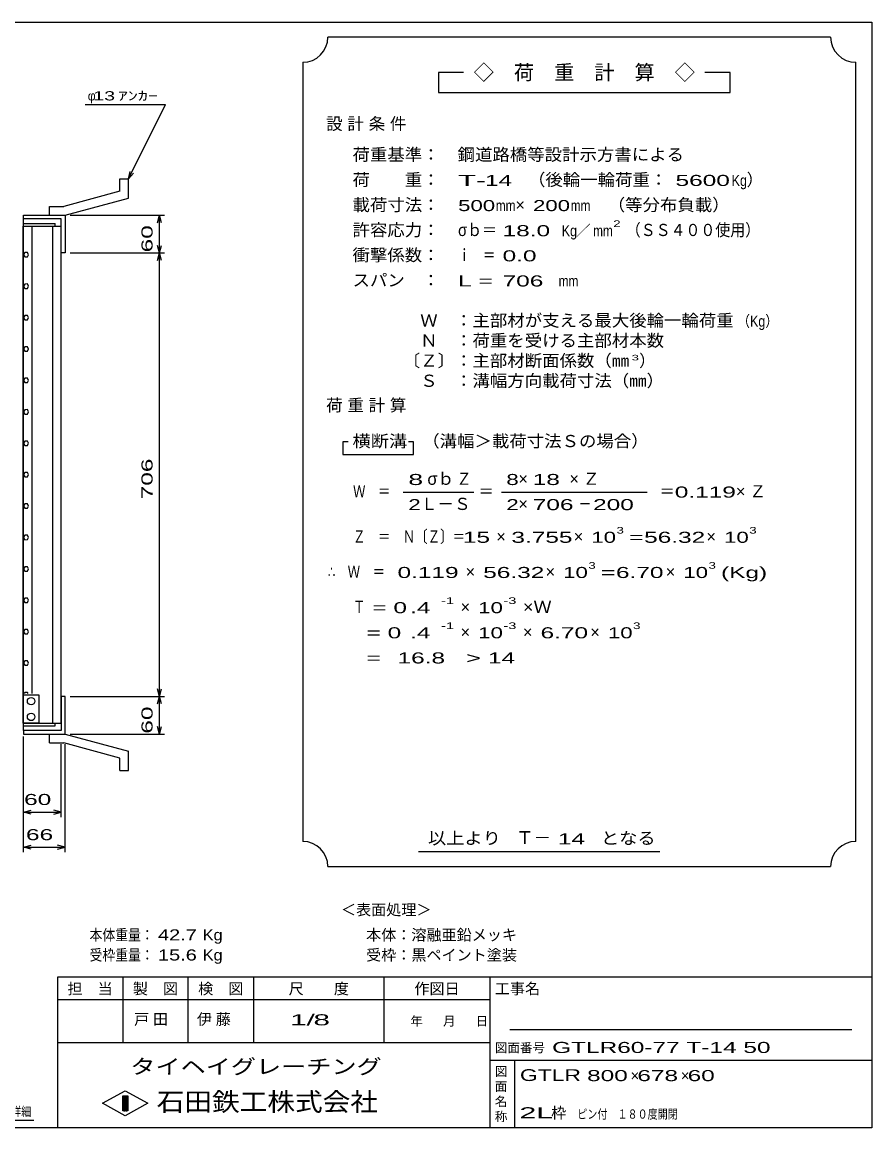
# Model space of a CAD drawing. Units: millimetres, scale not verified. Extents: x -1456 to 1389, y -1026 to 839.
# Drawn here: x 37 to 1389, y -921 to 839 of the extents above; entities that cross this region are included whole.
import ezdxf
from ezdxf.enums import TextEntityAlignment as Align

# ---------------------------------------------------------------- set-up
doc = ezdxf.new("R2010")
doc.units = ezdxf.units.MM
doc.header["$LTSCALE"] = 8
for name, color, linetype, lineweight in [('0_2', 150, 'Continuous', 25), ('16', 3, 'Continuous', 25), ('19', 6, 'Continuous', 25), ('22', 4, 'Continuous', 25), ('24', 2, 'Continuous', 25), ('32', 4, 'Continuous', 25)]:
    doc.layers.add(name, color=color, linetype=linetype, lineweight=lineweight)
doc.styles.add('ベクトル', font='')
doc.styles.get('ベクトル').set_extended_font_data('ベクトル')

msp = doc.modelspace()

# ---------------------------------------------------------------- linework, layer by layer
at = {"layer": '0_2'}
for p, q in [((-1379.2, 838.8), (1388.8, 838.8)), ((1388.8, 838.8), (1388.8, -921.2)), ((1388.8, -681.2), (92.8, -681.2)), ((92.8, -681.2), (92.8, -921.2)), ((196.8, -681.2), (196.8, -785.2)), ((300.8, -785.2), (300.8, -681.2)), ((404.8, -681.2), (404.8, -785.2)), ((612.8, -785.2), (612.8, -681.2)), ((780.8, -681.2), (780.8, -921.2)), ((780.8, -717.2), (92.8, -717.2)), ((1356.8, -765.2), (812.8, -765.2)), ((92.8, -785.2), (780.8, -785.2)), ((780.8, -813.2), (1388.8, -813.2)), ((820.8, -921.2), (820.8, -813.2)), ((164.8, -882), (200.8, -862)), ((200.8, -862), (236.8, -882)), ((196.8, -870), (204.8, -870)), ((196.8, -894), (196.8, -870)), ((196.8, -870), (198.4, -870)), ((198.4, -870), (198.4, -894)), ((200, -894), (200, -870)), ((200, -870), (201.6, -870)), ((201.6, -870), (201.6, -894)), ((203.2, -894), (203.2, -870)), ((203.2, -870), (204.8, -870)), ((204.8, -870), (204.8, -894)), ((204.8, -870), (204.8, -894)), ((200.8, -902), (164.8, -882)), ((204.8, -894), (196.8, -894)), ((198.4, -894), (200, -894)), ((236.8, -882), (200.8, -902)), ((201.6, -894), (203.2, -894)), ((1388.8, -921.2), (-1379.2, -921.2))]:
    msp.add_line(p, q, dxfattribs=at)
at = {"layer": '16'}
for p, q in [((38.3, -277), (38.3, 514)), ((38.3, 514), (39, 514)), ((39, 518.5), (89, 518.5)), ((39, 514), (39, 518.5)), ((39, 514), (89, 514)), ((39, -277), (39, 514)), ((39, 514), (99, 514)), ((52.5, -230), (52.5, 514)), ((85.5, -277), (85.5, 514)), ((89, 514), (89, 518.5)), ((99, -277), (99, 514)), ((40.976, 471.95), (39, 468.472)), ((39, 468.472), (41.024, 465.022)), ((44.976, 471.978), (40.976, 471.95)), ((41.024, 465.022), (45.024, 465.05)), ((47, 468.5), (44.976, 471.978)), ((45.024, 465.05), (47, 468.528)), ((40.976, 421.95), (39, 418.472)), ((39, 418.472), (41.024, 415.022)), ((44.976, 421.978), (40.976, 421.95)), ((41.024, 415.022), (45.024, 415.05)), ((47, 418.5), (44.976, 421.978)), ((45.024, 415.05), (47, 418.528)), ((40.976, 371.95), (39, 368.472)), ((44.976, 371.978), (40.976, 371.95)), ((47, 368.5), (44.976, 371.978)), ((39, 368.472), (41.024, 365.022)), ((41.024, 365.022), (45.024, 365.05)), ((45.024, 365.05), (47, 368.528)), ((40.976, 321.95), (39, 318.472)), ((39, 318.472), (41.024, 315.022)), ((44.976, 321.978), (40.976, 321.95)), ((47, 318.5), (44.976, 321.978)), ((45.024, 315.05), (47, 318.528)), ((41.024, 315.022), (45.024, 315.05)), ((40.976, 271.95), (39, 268.472)), ((39, 268.472), (41.024, 265.022)), ((44.976, 271.978), (40.976, 271.95)), ((41.024, 265.022), (45.024, 265.05)), ((47, 268.5), (44.976, 271.978)), ((45.024, 265.05), (47, 268.528)), ((40.976, 221.95), (39, 218.472)), ((39, 218.472), (41.024, 215.022)), ((44.976, 221.978), (40.976, 221.95)), ((41.024, 215.022), (45.024, 215.05)), ((47, 218.5), (44.976, 221.978)), ((45.024, 215.05), (47, 218.528)), ((40.976, 171.95), (39, 168.472)), ((39, 168.472), (41.024, 165.022)), ((44.976, 171.978), (40.976, 171.95)), ((41.024, 165.022), (45.024, 165.05)), ((47, 168.5), (44.976, 171.978)), ((45.024, 165.05), (47, 168.528)), ((40.976, 121.95), (39, 118.472)), ((39, 118.472), (41.024, 115.022)), ((44.976, 121.978), (40.976, 121.95)), ((41.024, 115.022), (45.024, 115.05)), ((47, 118.5), (44.976, 121.978)), ((45.024, 115.05), (47, 118.528)), ((40.976, 71.95), (39, 68.472)), ((44.976, 71.978), (40.976, 71.95)), ((47, 68.5), (44.976, 71.978)), ((39, 68.472), (41.024, 65.022)), ((41.024, 65.022), (45.024, 65.05)), ((45.024, 65.05), (47, 68.528)), ((40.976, 21.95), (39, 18.472)), ((39, 18.472), (41.024, 15.022)), ((44.976, 21.978), (40.976, 21.95)), ((47, 18.5), (44.976, 21.978)), ((45.024, 15.05), (47, 18.528)), ((41.024, 15.022), (45.024, 15.05)), ((40.976, -28.05), (39, -31.528)), ((39, -31.528), (41.024, -34.978)), ((44.976, -28.022), (40.976, -28.05)), ((41.024, -34.978), (45.024, -34.95)), ((47, -31.5), (44.976, -28.022)), ((45.024, -34.95), (47, -31.472)), ((40.976, -78.05), (39, -81.528)), ((39, -81.528), (41.024, -84.978)), ((44.976, -78.022), (40.976, -78.05)), ((41.024, -84.978), (45.024, -84.95)), ((47, -81.5), (44.976, -78.022)), ((45.024, -84.95), (47, -81.472)), ((40.976, -128.05), (39, -131.528)), ((39, -131.528), (41.024, -134.978)), ((44.976, -128.022), (40.976, -128.05)), ((41.024, -134.978), (45.024, -134.95)), ((47, -131.5), (44.976, -128.022)), ((45.024, -134.95), (47, -131.472)), ((40.976, -178.05), (39, -181.528)), ((39, -181.528), (41.024, -184.978)), ((44.976, -178.022), (40.976, -178.05)), ((41.024, -184.978), (45.024, -184.95)), ((47, -181.5), (44.976, -178.022)), ((45.024, -184.95), (47, -181.472)), ((40.976, -228.05), (39.868, -230)), ((44.976, -228.022), (40.976, -228.05)), ((46.127, -230), (44.976, -228.022)), ((39, -277), (39, -232)), ((39, -232), (63, -232)), ((63, -232), (63, -277)), ((38.3, -277), (39, -277)), ((63, -277), (39, -277)), ((39, -277), (89, -277)), ((39, -281.5), (39, -277)), ((39, -277), (99, -277)), ((39, -281.5), (89, -281.5)), ((89, -281.5), (89, -277))]:
    msp.add_line(p, q, dxfattribs=at)
for centre in [(51, -242), (51, -267)]:
    msp.add_circle(centre, 6, dxfattribs=at)
at = {"layer": '19'}
for p, q in [((192, 589.5), (206, 589.5)), ((192, 569.5), (192, 589.5)), ((206, 558.5), (206, 589.5)), ((192, 569.5), (103, 545.5)), ((105, 531.5), (206, 558.5)), ((39, 518.5), (39, 531.5)), ((39, 525.5), (39, 531.5)), ((39, 531.5), (105, 531.5)), ((80, 545.5), (103, 545.5)), ((80, 531.5), (80, 545.5)), ((80, 531.5), (105, 531.5)), ((105, 531.5), (105, 471.5)), ((99, 525.5), (39, 525.5)), ((99, 471.5), (99, 525.5)), ((105, 471.5), (99, 471.5)), ((105, -234.5), (99, -234.5)), ((99, -234.5), (99, -288.5)), ((105, -294.5), (105, -234.5)), ((39, -288.5), (39, -275.5)), ((39, -288.5), (39, -294.5)), ((99, -288.5), (39, -288.5)), ((39, -294.5), (105, -294.5)), ((80, -294.5), (105, -294.5)), ((80, -308.5), (80, -294.5)), ((105, -294.5), (206, -321.5)), ((80, -308.5), (103, -308.5)), ((192, -332.5), (103, -308.5)), ((192, -352.5), (192, -332.5)), ((206, -352.5), (206, -321.5)), ((192, -352.5), (206, -352.5))]:
    msp.add_line(p, q, dxfattribs=at)
at = {"layer": '22'}
for p, q in [((137, 707.5), (265, 707.5)), ((206, 589.5), (265, 707.5)), ((206, 589.5), (208.4, 601.18)), ((206, 589.5), (214, 598.3)), ((113, 531.5), (263.4, 531.5)), ((252.2, 519.5), (255.4, 531.5)), ((258.6, 519.5), (255.4, 531.5)), ((255.4, 471.5), (255.4, 531.5)), ((255.4, 471.5), (252.2, 483.5)), ((255.4, 471.5), (258.6, 483.5)), ((113, 471.5), (263.4, 471.5)), ((252.2, 459.5), (255.4, 471.5)), ((258.6, 459.5), (255.4, 471.5)), ((255.4, -234.5), (255.4, 471.5)), ((255.4, -234.5), (252.2, -222.5)), ((255.4, -234.5), (258.6, -222.5)), ((113, -234.5), (263.4, -234.5)), ((252.2, -246.5), (255.4, -234.5)), ((258.6, -246.5), (255.4, -234.5)), ((255.4, -294.5), (255.4, -234.5)), ((39, -426.5), (39, -298.5)), ((39, -482.5), (39, -298.5)), ((113, -294.5), (263.4, -294.5)), ((255.4, -294.5), (252.2, -282.5)), ((255.4, -294.5), (258.6, -282.5)), ((99, -426.5), (99, -310.7)), ((105, -482.5), (105, -310.7)), ((39, -418.5), (51, -415.3)), ((51, -421.7), (39, -418.5)), ((39, -418.5), (99, -418.5)), ((99, -418.5), (87, -415.3)), ((87, -421.7), (99, -418.5)), ((39, -474.5), (51, -471.3)), ((51, -477.7), (39, -474.5)), ((39, -474.5), (105, -474.5)), ((105, -474.5), (93, -471.3)), ((93, -477.7), (105, -474.5))]:
    msp.add_line(p, q, dxfattribs=at)
at = {"layer": '24', "color": 4}
for p, q in [((1323.2, 814.8), (523.2, 814.8)), ((483.2, 774.8), (483.2, -465.2)), ((1363.2, -465.2), (1363.2, 774.8)), ((739.2, 758.8), (699.2, 758.8)), ((699.2, 758.8), (699.2, 726.8)), ((1163.2, 758.8), (1123.2, 758.8)), ((1163.2, 726.8), (1163.2, 758.8)), ((699.2, 726.8), (1163.2, 726.8)), ((555.2, 170.8), (547.2, 170.8)), ((547.2, 170.8), (547.2, 150.8)), ((659.2, 170.8), (651.2, 170.8)), ((659.2, 150.8), (659.2, 170.8)), ((547.2, 150.8), (659.2, 150.8)), ((643.2, 90.8), (755.2, 90.8)), ((799.2, 90.8), (1031.2, 90.8)), ((667.2, -481.2), (1051.2, -481.2)), ((523.2, -505.2), (1323.2, -505.2))]:
    msp.add_line(p, q, dxfattribs=at)
for centre, start, end in [((483.2, 814.8), 270, 0), ((1363.2, 814.8), 180, 270), ((483.2, -505.2), 0, 90), ((1363.2, -505.2), 90, 180)]:
    msp.add_arc(centre, 40, start, end, dxfattribs=at)
at = {"layer": '32'}
msp.add_line((55.2, -909.2), (-148.8, -909.2), dxfattribs=at)

# ---------------------------------------------------------------- texts
at = {"layer": '0_2', "style": 'ベクトル'}
for s, height, p in [('担\u3000当', 17.6, (108.8, -699.6)), ('製\u3000図', 17.6, (212.8, -699.6)), ('検\u3000図', 17.6, (316.8, -699.6)), ('尺\u3000\u3000度', 17.6, (460.8, -699.6)), ('作図日', 17.6, (660.8, -699.6)), ('工事名', 17.6, (788.8, -699.6)), ('年', 14.66, (654.4, -751.2)), ('月', 14.66, (706.4, -751.2)), ('日', 14.66, (758.4, -751.2)), ('図面番号', 14.66, (788.8, -793.6)), ('図', 14.66, (788.8, -831.2)), ('面', 14.66, (788.8, -855.2)), ('名', 14.66, (788.8, -879.2)), ('称', 14.66, (788.8, -903.2))]:
    msp.add_text(s, height=height, dxfattribs=at).set_placement(p, align=Align.MIDDLE_LEFT)
at = {"layer": '0_2', "color": 222, "style": 'ベクトル'}
for s, height, width, p in [('タイヘイグレーチング', 23.46, 1.25, (208.8, -823.6)), ('石田鉄工株式会社', 29.33, 1.1, (250.8, -879.6))]:
    msp.add_text(s, height=height, dxfattribs=dict(at, width=width)).set_placement(p, align=Align.MIDDLE_LEFT)
at = {"layer": '22', "color": 2, "style": 'ベクトル'}
for s, height, p in [('φ', 14.66, (141, 721.5)), ('＜表面処理＞', 17.6, (544, -574)), ('本体：', 17.6, (584, -614)), ('溶融亜鉛メッキ', 17.6, (656, -614)), ('受枠：', 17.6, (584, -646)), ('黒ペイント塗装', 17.6, (656, -646)), ('×', 17.6, (1004.8, -838)), ('×', 17.6, (1084.8, -838)), ('枠', 17.6, (878.4, -897.2))]:
    msp.add_text(s, height=height, dxfattribs=at).set_placement(p, align=Align.MIDDLE_LEFT)
for s, height, width, p in [(' 13 ', 14.66, 1.6, (141, 721.5)), ('ｱﾝｶｰ', 14.66, 1.6, (189, 721.5)), (' 60 ', 17.6, 1.65, (29, -398.5)), (' 66 ', 17.6, 1.65, (32, -454.5)), ('本体重量：', 17.6, 0.85, (144, -614)), (' 42.7', 17.6, 1.35, (244, -614)), ('Kg', 17.6, 1.1, (324, -614)), ('受枠重量：', 17.6, 0.85, (144, -646)), (' 15.6', 17.6, 1.35, (244, -646)), ('Kg', 17.6, 1.1, (324, -646)), ('1/', 17.6, 2, (463.2, -749.2)), (' 8 ', 17.6, 2, (487.2, -749.2)), ('GTLR60-77 T-14 50     ', 17.6, 1.65, (880, -793.2)), ('GTLR', 18.77, 1.45, (828.8, -837.2)), (' 800 ', 17.6, 1.65, (924.8, -838)), (' 678 ', 17.6, 1.65, (1004.8, -838)), (' 60 ', 17.6, 1.65, (1084.8, -838)), ('2L', 17.6, 2.05, (828, -897.2)), ('ピン付', 14.66, 0.8, (920, -899.2)), ('\u3000１８０度開閉', 14.66, 0.8, (968, -899.2))]:
    msp.add_text(s, height=height, dxfattribs=dict(at, width=width)).set_placement(p, align=Align.MIDDLE_LEFT)
at = {"layer": '22', "color": 2, "style": 'ベクトル', "width": 1.65}
for s, p in [(' 60 ', (235.4, 461.5)), (' 706 ', (235.4, 68.5)), (' 60 ', (235.4, -304.5))]:
    msp.add_text(s, height=17.6, rotation=90, dxfattribs=at).set_placement(p, align=Align.MIDDLE_LEFT)
at = {"layer": '22', "color": 2, "char_height": 17.6, "attachment_point": 4, "style": 'ベクトル'}
for s, insert in [('\\T1.25;戸田\u3000', (214.8, -749.2)), ('\\T1.25;伊藤\u3000', (314.8, -749.2))]:
    msp.add_mtext(s, dxfattribs=dict(at, insert=insert))
at = {"layer": '24', "style": 'ベクトル'}
for s, height, p in [('◇\u3000荷\u3000重\u3000計\u3000算\u3000◇', 23.46, (755.2, 758.8)), ('）', 19.35, (1189.6, 588)), ('×', 19.35, (821.6, 548)), ('／', 17.6, (917.2, 506.8)), ('）', 19.35, (1018.4, 300)), ('σｂ', 19.35, (681.6, 112)), ('×', 19.35, (826.4, 112)), ('Ｌ－Ｓ', 19.35, (671.2, 72)), ('×', 19.35, (826.4, 72)), ('×', 19.35, (791.2, 20)), ('×', 19.35, (914.4, 20)), ('×', 19.35, (1125.6, 20)), ('×', 19.35, (742.4, -36)), ('×', 19.35, (869.6, -36)), ('×', 19.35, (1060.8, -36)), ('×', 19.35, (734.4, -92)), ('×', 19.35, (734.4, -132)), ('×', 19.35, (833.6, -132)), ('×', 19.35, (940.8, -132)), ('Ｔ－', 20.53, (822.4, -459.2))]:
    msp.add_text(s, height=height, dxfattribs=at).set_placement(p, align=Align.MIDDLE_LEFT)
for s, height, width, p in [('荷重基準：\u3000', 19.35, 1.05, (562.4, 628)), ('鋼道路橋等設計示方書による', 19.35, 1.05, (729.6, 628)), ('荷\u3000\u3000重：\u3000', 19.35, 1.05, (562.4, 588)), ('（後輪一輪荷重：', 19.35, 1.05, (841.6, 588)), ('T-', 17.6, 2, (730.4, 586.8)), (' 14 ', 17.6, 1.65, (762.4, 586.8)), (' 5600', 17.6, 1.65, (1065.6, 586.8)), ('Kg', 17.6, 0.85, (1165.6, 586.8)), ('載荷寸法：\u3000', 19.35, 1.05, (562.4, 548)), ('500', 17.6, 1.5, (730.4, 546.8)), ('mm', 17.6, 0.8, (790.4, 546.8)), ('200', 17.6, 1.5, (849.6, 546.8)), ('mm', 17.6, 0.8, (909.6, 546.8)), ('\u3000（等分布負載）', 19.35, 1.05, (940.8, 548)), ('許容応力：\u3000', 19.35, 1.05, (562.4, 508)), ('σｂ＝', 19.35, 0.9, (730.4, 508)), (' 18.0', 17.6, 1.65, (790.4, 506.8)), ('Kg', 17.6, 0.85, (895.2, 506.8)), ('mm', 17.6, 0.8, (945.2, 506.8)), ('2', 10.56, 1.5, (977.2, 518)), ('（ＳＳ４００使用）', 19.35, 0.9, (997.2, 508)), ('衝撃係数：\u3000', 19.35, 1.05, (562.4, 468)), ('ｉ\u3000＝', 19.35, 0.75, (730.4, 468)), (' 0.0', 17.6, 1.65, (790.4, 466.8)), ('スパン\u3000：\u3000', 19.35, 1.05, (562.4, 428)), ('L =', 17.6, 1.65, (730.4, 426.8)), (' 706 ', 17.6, 1.65, (790.4, 426.8)), ('mm', 17.6, 0.8, (890.4, 426.8)), ('\u3000Ｗ\u3000：主部材が支える最大後輪一輪荷重', 19.35, 1.05, (642.4, 364)), ('（Kg）', 17.6, 0.85, (1174.4, 362.8)), ('\u3000Ｎ\u3000：荷重を受ける主部材本数', 19.35, 1.05, (642.4, 332)), ('〔Ｚ〕：主部材断面係数（㎜', 19.35, 1.05, (642.4, 300)), ('3', 8.798, 1.8, (1006.4, 304.8)), ('\u3000Ｓ\u3000：溝幅方向載荷寸法（㎜）', 19.35, 1.05, (642.4, 268)), ('横断溝', 19.35, 1.1, (562.4, 172)), ('\u3000（溝幅＞載荷寸法Ｓの場合）', 19.35, 1.05, (645.6, 172)), ('8', 17.6, 1.8, (651.2, 110.8)), ('Ｚ', 19.35, 0.9, (728, 112)), ('8', 17.6, 1.5, (807.2, 110.8)), (' 18 ', 17.6, 1.65, (838.4, 110.8)), ('Ｗ\u3000＝', 19.35, 0.75, (563.2, 92)), ('＝', 19.35, 0.9, (763.2, 92)), ('＝', 19.35, 0.9, (1051.2, 92)), ('0.119', 17.6, 1.65, (1075.2, 90.8)), ('2', 17.6, 1.5, (651.2, 70.8)), ('2', 17.6, 1.5, (807.2, 70.8)), (' 706 ', 17.6, 1.65, (838.4, 70.8)), ('－', 19.35, 0.75, (922.4, 72)), (' 200 ', 17.6, 1.65, (934.4, 70.8)), ('3', 10.56, 1.5, (982.4, 30)), ('3', 10.56, 1.5, (1193.6, 30)), ('Ｚ\u3000＝\u3000Ｎ〔Ｚ〕＝', 19.35, 0.75, (563.2, 20)), (' 15 ', 17.6, 1.65, (727.2, 18.8)), ('3.755', 17.6, 1.65, (815.2, 18.8)), ('10', 17.6, 1.5, (942.4, 18.8)), ('=', 17.6, 1.7, (1002.4, 18.8)), ('56.32', 17.6, 1.65, (1026.4, 18.8)), ('10', 17.6, 1.5, (1153.6, 18.8)), ('∴\u3000Ｗ\u3000＝', 19.35, 0.75, (523.2, -36)), (' 0.119', 17.6, 1.65, (623.2, -37.2)), ('56.32', 17.6, 1.65, (770.4, -37.2)), ('10', 17.6, 1.5, (897.6, -37.2)), ('3', 10.56, 1.5, (937.6, -26)), ('=', 17.6, 1.7, (957.6, -37.2)), ('6.70', 17.6, 1.65, (981.6, -37.2)), ('10', 17.6, 1.5, (1088.8, -37.2)), ('3', 10.56, 1.5, (1128.8, -26)), ('(Kg)', 17.6, 1.65, (1148.8, -37.2)), ('Ｔ', 19.35, 0.75, (563.2, -92)), (' = 0', 17.6, 1.65, (583.2, -93.2)), (' .4 ', 17.6, 1.65, (643.2, -93.2)), ('-1', 10.56, 1.65, (703.2, -82)), ('10', 17.6, 1.5, (762.4, -93.2)), ('-3', 10.56, 1.65, (802.4, -82)), ('×Ｗ', 19.35, 1.1, (833.6, -92)), ('-1', 10.56, 1.65, (703.2, -122)), ('-3', 10.56, 1.65, (802.4, -122)), ('3', 10.56, 1.5, (1008.8, -122)), ('  = 0', 17.6, 1.65, (563.2, -133.2)), (' .4 ', 17.6, 1.65, (643.2, -133.2)), ('10', 17.6, 1.5, (762.4, -133.2)), ('6.70', 17.6, 1.65, (861.6, -133.2)), ('10', 17.6, 1.5, (968.8, -133.2)), ('  =', 17.6, 1.65, (563.2, -173.2)), (' 16.8', 17.6, 1.65, (623.2, -173.2)), ('>', 17.6, 1.7, (743.2, -173.2)), (' 14 ', 17.6, 1.65, (767.2, -173.2)), ('以上より\u3000', 19.35, 1.1, (682.4, -460)), (' 14 ', 17.6, 1.65, (878.4, -461.2)), ('となる', 19.35, 1.1, (957.6, -460))]:
    msp.add_text(s, height=height, dxfattribs=dict(at, width=width)).set_placement(p, align=Align.MIDDLE_LEFT)
at = {"layer": '24', "char_height": 19.35, "attachment_point": 4, "style": 'ベクトル'}
for s, insert in [('\\T1.28;設計条件', (520.4, 676)), ('\\T1.28;荷重計算', (520.4, 228)), ('\\T1.42;×Ｚ', (907.6, 112)), ('\\T1.42;×Ｚ', (1172.4, 92))]:
    msp.add_mtext(s, dxfattribs=dict(at, insert=insert))
at = {"layer": '32', "color": 2, "style": 'ベクトル', "width": 0.8}
msp.add_text('主部材ノンスリップ部詳細', height=14.66, dxfattribs=at).set_placement((-140.8, -895.2), align=Align.MIDDLE_LEFT)

doc.saveas('drawing.dxf')
